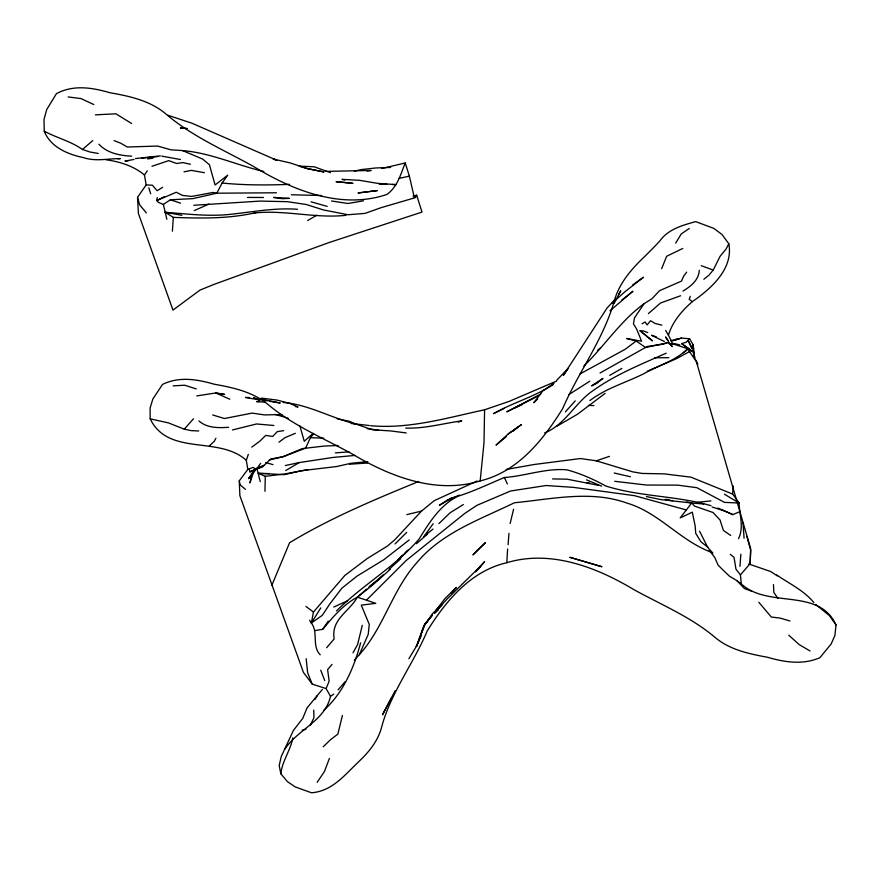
<?xml version="1.0" encoding="UTF-8"?>
<svg xmlns="http://www.w3.org/2000/svg" width="880" height="880" viewBox="0 0 880 880"><rect width="100%" height="100%" fill="white"/><g stroke="black" fill="none" stroke-linecap="round" stroke-linejoin="round"><path stroke-width="1.32" d="M264.957 491.293L265.265 476.322L258.104 473.319L256.96 468.05M322.399 689.425L307.065 707.872L302.775 718.344L293.425 730.411L281.259 756.481L279.191 765.578L280.83 773.762L287.452 781.649L295.108 786.863L311.465 792.781C332.101 791.296 344.663 775.027 358.501 761.882C368.621 752.378 377.96 741.147 381.535 727.452C390.72 692.692 413.369 663.817 427.196 631.004C445.797 600.93 470.712 570.988 506.803 562.716C550.506 549.461 596.673 567.248 634.051 589.732C661.496 604.835 691.009 617.056 715.143 637.461C729.85 649.902 749.265 653.906 767.69 657.305C784.905 662.343 802.824 665.06 819.885 657.712L831.182 643.951L834.933 635.349L836 624.943C818.917 587.125 768.042 608.916 741.29 583.88L740.443 574.893L750.123 563.596L750.684 548.779L696.377 361.68L687.599 348.689L672.793 343.816L669.988 344.113L665.577 336.941L668.162 340.626M750.123 563.596L750.717 550.396L746.889 536.415M556.666 381.04L509.179 401.379L484.583 409.783L484.011 442.662L480.183 480.898C436.128 494.648 389.521 476.355 351.813 453.739C323.499 438.229 293.172 425.524 268.191 404.646C253.055 391.93 233.211 387.607 214.258 384.219C197.142 379.302 179.256 376.2 162.525 384.417L152.856 399.014L150.095 408.034L150.172 418.858C168.564 456.665 218.801 435.369 246.301 460.328L247.819 469.436L239.272 480.865L239.877 495.66L303.424 672.397L312.213 684.09L326.084 688.6L330.517 696.289C324.94 721.083 297.803 729.333 284.911 749.078M508.981 533.357L508.09 544.698M506.803 562.716L507.617 549.01M738.507 538.736C744.161 527.329 739.442 514.954 739.079 503.03L732.644 494.076L733.15 485.881M172.392 231.165L173.327 217.382L165.187 212.245L163.372 204.468L158.334 202.323L156.728 200.574L157.311 197.571M739.981 566.357L740.85 554.191M510.136 523.512L513.59 509.212M362.296 625.328L357.555 644.677L353.001 652.762M320.21 654.819C311.564 645.898 318.549 632.478 311.377 623.007L313.456 612.051L344.905 575.388L367.312 558.492L387.277 546.161L394.647 539.946L421.542 511.06L434.203 500.687L477.114 480.986M699.248 270.27C698.962 279.95 690.613 286.517 682.957 291.071M280.83 773.762C282.227 760.936 290.477 750.497 292.82 737.902M342.419 715.44L337.854 734.129L330.715 739.53L323.246 746.746M252.263 472.747L249.931 482.933L254.309 469.854L263.857 465.355L249.953 471.878L249.37 469.458M360.624 642.829C353.991 667.876 343.156 693.11 323.499 710.589M246.301 460.328L248.314 454.344M692.362 347.336L693.231 344.96L689.59 338.756L681.428 338.074L675.026 339.944M432.443 614.845L424.908 624.107L416.548 646.47L423.665 626.197L432.432 614.834M329.384 758.439L324.456 771.496L317.163 782.309M424.908 624.107L416.878 645.436L408.903 658.757M690.294 296.34L689.183 299.31L692.34 301.62C710.831 288.871 733.656 268.84 728.794 243.738L721.941 234.421L713.691 228.327L695.651 221.617C682.396 225.335 668.217 229.13 659.78 241.021C653.829 247.511 647.537 253.682 641.245 259.831C629.607 271.282 618.893 284.548 614.405 300.52C603.515 339.361 578.534 371.943 562.65 408.639C543.158 439.934 517.836 471.878 480.183 480.898M661.65 268.708L666.655 256.267L682.77 248.457M672.793 343.816L668.426 335.192C672.452 321.75 681.901 310.75 692.34 301.62M326.084 688.6L329.153 681.153L327.602 669.592L332.046 664.4M271.887 585.189L289.608 542.696C330.374 518.012 374.693 499.532 418.704 481.47M366.652 589.083L357.39 597.146C349.503 611.501 330.869 619.124 334.147 638.935L326.656 647.735M354.31 660.264L359.337 654.687L368.236 634.315L369.259 624.382L361.262 605.154L375.793 603.339L357.39 597.146C343.101 604.791 332.871 617.111 322.696 629.332L314.963 630.553M421.201 635.877L416.207 646.558M703.857 279.279L709.104 275L713.218 270.05L720.027 256.41L726.154 248.919L728.794 243.738M313.687 433.719L310.453 437.668L305.547 448.184L283.404 456.632L269.335 459.987M310.332 725.252L313.951 717.651L313.753 710.061M381.799 168.487L405.24 162.965C400.609 174.35 397.584 186.747 387.002 194.403C341.385 209.957 292.567 190.355 253.616 166.518C223.993 150.018 192.225 136.477 166.221 114.257C150.579 100.782 129.844 96.173 110.033 92.752C92.257 87.615 73.634 84.48 56.463 93.61L46.695 109.593L44 119.427L44.253 131.175C50.424 147.004 67.595 154.319 83.182 157.542C95.645 161.777 107.844 158.532 120.274 158.62L117.887 158.796M114.103 140.613L120.593 143.132L127.281 147.015L157.641 146.058L171.072 149.853L182.567 150.579L202.675 159.082L209.44 164.758L215.083 184.998L227.744 175.142L222.112 183.018L216.799 193.204L192.709 198.649L170.357 199.76L163.372 204.468M215.908 438.262L214.335 441.265L209.385 445.874M391.27 698.126L382.514 714.802L395.12 690.734M614.086 303.402L620.763 290.785L618.53 294.635M147.29 170.83L144.463 174.988L146.179 184.866L137.522 197.362L138.391 213.422L172.975 310.112L199.947 290.103L213.477 284.603L328.57 242.704L422.004 212.08L416.68 195.195L415.283 197.659L381.029 207.691L365.024 213.4L348.084 214.742L323.653 209.99L306.295 204.512L287.529 201.696L260.348 201.08L193.809 205.282M315.04 699.413L316.998 695.926M675.686 243.133L681.241 233.959L689.227 228.459M309.584 620.18L311.377 623.007L320.771 607.904M689.59 338.756L686.18 342.199L681.626 343.629L693.803 352.275M251.405 474.276L248.501 478.698L256.575 468.864M686.653 272.151L683.617 276.243L681.494 281.094L659.549 290.697L652.069 298.628L643.995 303.787L634.458 317.911L633.468 323.961L636.625 329.032L641.575 341.231L626.56 338.481L636.196 341L645.59 347.545L668.074 342.606M322.696 629.332L328.262 621.115M567.732 369.094L563.321 375.408L607.167 307.868L615.835 298.716M249.953 471.878L256.322 469.326L260.656 463.331M423.621 536.877L433.136 523.754M708.059 547.393L700.931 541.772L695.706 533.302L695.189 526.13L692.329 512.16L680.196 517.902L691.702 502.986L703.703 504.031M359.337 654.687C384.043 627.319 392.227 589.974 416.867 562.639C441.859 532.532 480.304 519.409 514.459 502.744C551.639 499.158 590.788 489.984 627.044 503.118C659.032 512.589 679.998 540.573 710.985 552.112M432.509 614.856L423.665 626.197L432.971 613.151L441.881 604.824L435.842 611.017M338.074 689.876L345.081 681.747M475.739 571.901L484.594 561.638L475.706 571.274M451.341 593.109L456.346 587.4L444.774 598.796L435.765 610.643L439.263 606.771M150.172 418.858L168.399 422.884L184.272 429.176L193.501 418.759M402.358 555.269L397.496 560.736L408.276 550.044L405.218 552.629M565.4 411.884L575.234 400.84M583.88 366.036C604.582 345.873 620.444 320.936 643.995 303.787M475.596 571.461L480.755 565.95L446.127 599.984L434.555 613.239L438.449 609.796M366.729 599.907L406.296 560.406L464.585 513.568L476.839 505.373L510.587 490.996L546.106 485.518L573.441 487.366L634.524 495.671L686.499 509.993M556.798 380.204L568.469 368.038M395.032 543.95L406.703 532.378M537.724 398.882L533.808 402.732L542.85 390.775L554.004 383.306M438.933 523.556L450.241 512.677L463.342 504.537M400.84 558.646L389.048 569.371M508.255 433.917L521.323 424.71L508.255 433.917L496.034 445.115L506.517 436.48M336.49 610.94C362.351 585.134 394.856 566.885 418.957 539.231C429.242 522.753 439.978 505.021 458.084 496.199C474.012 491.216 489.016 483.868 504.405 477.51C525.459 476.014 545.743 468.006 566.929 469.832C580.503 473.528 593.406 479.149 605.682 485.98C639.936 496.859 676.577 495.649 711.04 505.703M390.511 569.052L378.939 579.502L370.139 586.036L383.284 575.036L372.977 584.749L357.39 597.146M611.963 303.303L624.646 291.995L643.489 277.244L632.566 285.021M313.148 433.389L304.249 441.287L299.86 425.799M648.384 313.599L660.528 303.017L680.625 295.746M416.515 543.675L427.471 534.116M368.709 587.301L370.766 585.508M44.253 131.175C56.727 137.929 70.763 141.163 82.478 149.49L92.763 140.58M609.983 310.772L632.951 291.236L621.742 300.113M512.776 431.354L517.99 427.086M597.498 350.35L600.402 348.007M605.088 393.393L577.434 414.271L556.732 426.316M683.254 352.924L687.247 349.745M425.018 535.414L433.048 529.089M409.222 539.924L383.9 559.68L357.181 576.015L341.946 588.115L329.89 603.834L322.245 615.384L311.377 623.007M278.982 442.178L285.01 437.635L295.328 433.312M636.196 341L625.141 349.316L579.975 373.956M251.779 447.128L259.886 441.133L265.749 435.424L272.701 436.447L277.244 431.651L283.701 430.628M686.598 349.69C674.586 361.196 658.669 365.222 644.479 373.373C626.318 382.569 606.364 388.025 589.919 400.532M568.733 394.669L589.776 381.205M330.517 696.289L333.751 694.144M162.657 187.297L157.146 190.74L152.449 185.24L146.179 184.866M642.114 323.796L645.128 321.97L647.141 324.918L650.518 320.727L655.083 323.455L661.859 325.149M285.725 470.536L299.222 462.572L333.014 457.446L355.157 455.411M600.028 372.988L647.361 346.445L663.509 344.124L666.798 342.826M307.648 220.517L316.921 215.171M609.741 375.364L621.83 368.434M540.848 394.009L506.814 411.829L534.963 397.65M553.322 384.516C534.556 396.77 512.853 402.633 493.46 413.677L504.295 408.342M164.483 196.57L156.728 200.574L176.253 192.247L182.479 195.404L191.62 196.449L212.938 192.467L216.799 193.204L276.43 192.775M536.107 397.023L539.594 395.219M666.193 353.199C641.08 364.309 615.241 374.671 592.779 390.808C574.981 402.908 565.268 424.776 544.599 432.938M515.262 407.825L522.313 404.514M454.355 497.156L446.721 500.654L439.362 505.296L451.583 498.025L446.721 500.654L459.239 495.11M333.762 607.046L347.556 600.787M194.249 210.584L208.846 204.094M689.887 351.406L676.456 358.688L647.383 371.206M717.992 508.057L732.864 514.613L739.794 511.698M247.819 469.436L252.989 467.401L256.322 469.326M458.194 422.147L461.758 420.871C443.058 423.423 424.754 428.769 405.691 428.087M254.309 469.854L262.482 466.972L270.578 459.074L283.107 456.654L302.214 448.613L323.939 446.083L338.074 445.478M506.187 469.458L534.204 464.497L580.514 458.535L596.299 460.812L609.488 456.346M672.815 340.824L681.428 338.074M151.943 166.276L168.762 160.633L176.605 163.504L182.743 162.58L190.399 164.263M670.549 340.791L676.874 339.108M398.893 178.42L409.376 176.165L414.282 197.395M484.583 409.783C447.139 417.824 409.255 429.253 370.59 425.711M406.802 514.635L421.542 511.06M413.061 196.042L416.68 195.195M302.115 730.136L305.943 729.234M354.409 171.16L361.009 169.62L375.859 167.959L390.676 167.453M232.496 429.957L256.52 423.962L273.867 425.491M285.351 465.531L299.222 462.572M196.746 395.923L215.776 392.964L224.664 394.416L216.425 393.195M183.975 171.842L191.356 170.368L204.424 172.7M256.388 212.52C229.152 218.955 201.069 218.383 173.327 217.382M265.265 476.322L284.515 474.012L308.022 469.634M134.046 159.434L124.927 161.106L128.205 160.82M363.506 200.816L347.919 203.489L331.507 200.981M367.125 171.072L371.107 170.456L325.457 171.402M147.587 158.917L152.867 158.202M135.52 158.565L160.369 155.87M141.724 158.18L157.773 156.541M697.367 502.293L710.941 500.918M253.946 213.026C284.702 209.627 315.194 218.647 346.016 215.314M335.357 452.881L349.019 451.847M349.525 464.211L367.499 463.023M95.403 114.851L115.896 113.795L131.582 123.486M228.624 427.284C218.504 427.988 206.954 428.153 198.946 420.948M173.118 385.847L184.745 385.231L196.24 388.916M281.886 414.557L264.418 414.909L252.109 413.105L224.444 418.528L212.685 414.964M289.619 184.349C267.102 185.24 244.519 185.284 222.112 183.018M367.785 461.593L350.9 463.32L336.567 466.554L300.905 470.778L284.383 474.65L258.104 473.319L269.489 473.594M259.314 401.555L256.718 401.621L264.946 402.127M654.61 357.786L668.855 357.687M247.445 197.428L263.439 197.483M297.473 209.275C275.297 207.614 253.528 211.827 231.616 214.192C209.275 216.81 187.341 213.972 165.187 212.245L166.859 219.274M291.368 194.777L321.607 195.525M375.925 430.089L378.62 430.133L367.18 428.67M552.541 478.929L567.072 479.182L598.422 485.331M386.914 184.349L379.093 184.096M392.183 184.503L396.132 184.624L377.454 183.337L359.766 180.345L342.089 179.366L344.696 180.015M354.101 423.786L369.347 425.524M640.09 330.737L652.3 340.747L640.09 330.737L643.632 330.968L647.724 332.596M249.491 397.584L245.498 397.441L259.314 399.927L253.506 397.749L260.172 400.4M310.453 437.668L323.796 438.163M588.555 405.383L593.945 405.603M198.726 430.958L191.18 430.639L184.272 429.176M737.748 502.964L724.504 502.37L696.927 487.718L677.765 485.133L646.426 485.045L614.68 481.294M131.648 156.178C119.944 155.584 107.217 153.186 98.901 144.221M586.861 482.702L589.556 482.911M186.846 128.524L180.323 128.007L187.044 128.557M672.716 500.621L661.309 499.686L646.426 496.551M351.23 423.522L355.245 423.874L372.537 429.792L390.533 430.914L406.219 432.938M730.686 535.425L723.459 530.486L719.983 519.904L713.009 512.501L694.694 506.143L691.702 502.986L670.56 500.72L665.247 499.444M283.129 402.468C308.473 404.448 330.847 417.912 355.245 423.874L348.964 421.146L337.271 418.88M261.261 398.112L276.936 400.048L289.421 403.293L298.045 406.956L295.394 406.582M68.156 96.943L81.07 98.604L93.797 104.555M106.018 159.764C119.801 161.678 133.672 165.979 144.463 174.988M182.567 150.579C210.793 152.922 236.621 165.176 263.868 171.512M261.074 399.212L280.236 403.007L269.863 401.291M264.671 400.433L267.267 400.862M98.252 153.439L90.024 152.02L82.478 149.49M161.788 156.123L180.422 159.522M165.187 212.245L181.863 215.314M686.488 501.963L691.702 502.986M666.281 499.323L668.855 499.84M614.229 473.011L630.443 476.773M674.85 343.695L679.767 344.938M748.682 563.948L770.792 571.582L777.337 575.916M311.102 201.806L327.195 206.393M275.066 414.37L288.233 418.231M265.705 462.506L272.965 464.64M789.943 621.005L780.428 618.167L771.32 617.012L758.824 602.294M712.173 507.045L723.558 510.631M656.26 336.831L651.519 335.269L664.367 341.495M170.357 199.76L180.554 203.17M330.528 172.678L314.281 166.804L299.057 166.089L307.23 168.586L323.785 171.919L307.23 168.586L290.136 162.91L273.097 159.016L276.815 160.281L191.917 123.211L167.816 115.236M701.206 265.683L713.218 270.05M751.938 591.272L744.469 588.566L736.846 580.602L729.487 576.191L724.449 571.439L718.124 565.136L714.758 557.48L709.17 550.231M596.299 460.812L632.852 471.889L642.147 473.429L664.4 473.891L690.954 477.169L732.644 494.076M586.498 479.864L601.546 486.123M723.261 510.411L732.864 514.613M229.801 399.234L215.776 392.964M776.787 575.014C789.426 583.759 803.902 590.425 813.868 602.602M671.517 343.277L673.849 344.487M687.599 348.689L693 351.582L694.881 357.269M739.684 583.011L741.29 583.88M810.062 650.969L799.227 644.633L788.755 635.206M724.471 494.219L739.079 503.03L736.736 500.225M681.626 343.629L689.007 348.854M305.921 606.408L313.456 612.051M736.846 580.602L740.377 583.429M730.301 554.312L734.03 557.392L735.988 569.261L740.443 574.893M245.454 489.368L240.185 484.913L239.272 480.865M668.25 342.76L672.232 346.478L669.988 344.113M815.771 604.483L829.499 615.692L836 624.943M712.932 553.091L707.773 547.481L699.567 531.201M146.355 212.905L139.667 204.897L137.522 197.362M777.887 598.257L773.839 592.482L773.465 584.628M665.621 330.44L668.426 335.192M693.341 350.196L688.292 340.78L691.647 348.161M693.528 355.795L697.884 364.342M504.405 477.51L507.386 483.989M312.213 684.09L307.637 672.804L306.163 658.724M320.76 670.208L324.742 680.625M405.24 162.965L409.376 176.165M148.841 187.814L150.7 193.809M258.412 474.507L260.26 481.613M693.231 344.96L694.276 353.925M743.006 522.775L744.073 538.263M477.51 550.385L472.934 554.928L485.375 542.674L477.51 550.385M602.767 378.477L596.849 383.317L591.613 385.88L602.767 378.477M371.074 191.345L358.006 192.951L377.245 190.619L371.074 191.345M289.201 198.363L282.414 198.682L273.746 197.439L289.201 198.363M345.95 182.589L336.072 181.687L353.001 183.381L345.95 182.589M601.766 566.687L569.998 557.348L601.766 566.687"/></g></svg>
